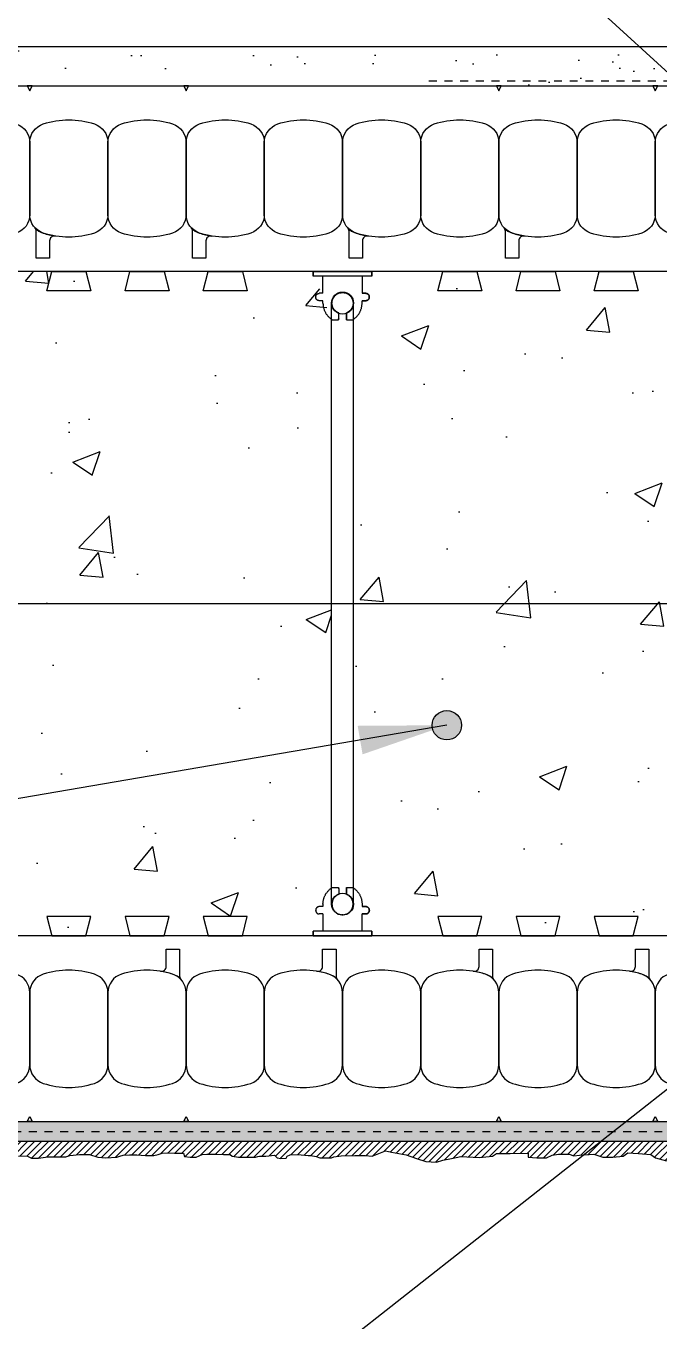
# Model space of a CAD drawing. Header units: inches. Extents: x 2953.2 to 3009.4, y 460.5 to 541.5.
# Drawn here: x 2972.32 to 2980.42, y 514.81 to 531.38 of the extents above; entities that cross this region are included whole.
import ezdxf

# ---------------------------------------------------------------- set-up
doc = ezdxf.new("R2010")
doc.units = ezdxf.units.IN
doc.header["$LTSCALE"] = 0.5
doc.header["$MEASUREMENT"] = 0
doc.linetypes.add('DASHED2', pattern=[0.375, 0.25, -0.125])
doc.layers.get('0').update_dxf_attribs({"linetype": 'CONTINUOUS'})
for name, color, linetype in [('HATCH', 12, 'CONTINUOUS'), ('line25', 2, 'CONTINUOUS'), ('LINE50', 5, 'CONTINUOUS'), ('LINE65', 3, 'CONTINUOUS'), ('LINE9', 9, 'CONTINUOUS'), ('TEXT', 4, 'CONTINUOUS')]:
    doc.layers.add(name, color=color, linetype=linetype)
doc.styles.add('DIM', font='romans.shx', dxfattribs={"width": 0.7})
doc.dimstyles.new('ext_12', dxfattribs={"dimscale": 12, "dimtxt": 0.09375, "dimasz": 0.09375, "dimexe": 0.09375, "dimexo": 0.0625, "dimgap": 0.0625, "dimtad": 1, "dimdec": 1, "dimzin": 3, "dimdsep": 46, "dimlunit": 4, "dimtxsty": 'DIM', "dimcen": 0.09, "dimdle": 0.09375, "dimclrt": 4, "dimadec": 0, "dimazin": 0, "dimtfac": 1, "dimtdec": 1, "dimtmove": 2, "dimatfit": 3, "dimfxl": 0, "dimfrac": 2, "dimtolj": 1, "dimtzin": 0, "dimarcsym": 0})

# ---------------------------------------------------------------- blocks, each defined once
blk = doc.blocks.new('Connector')
blk.add_point((0.271, 0))
at = {"layer": 'LINE9'}
for p, q in [((0, 0.375), (0, -0.375)), ((0.062, -0.375), (0.062, 0.375)), ((0.281, 0.25), (0.062, 0.25))]:
    blk.add_line(p, q, dxfattribs=at)
for points, weights in [([(0.007, 0.375), (0.004, 0.375), (0, 0.375)], [1, 0.972587069138, 0.950305488115]), ([(0.327, 0.343), (0.308, 0.343), (0.281, 0.317), (0.281, 0.297)], [1, 0.85355339, 0.85355339, 1]), ([(0.328, 0.343), (0.327, 0.343), (0.327, 0.343)], [1, 0.70710678, 1]), ([(0.375, 0.297), (0.375, 0.317), (0.348, 0.343), (0.329, 0.343)], [1, 0.85355339, 0.85355339, 1]), ([(0.406, 0.25), (0.546, 0.25), (0.619, 0.131)], [0.958404415409, 0.794674173519, 0.864651571113]), ([(0.619, 0.052), (0.612, 0.049), (0.604, 0.049)], [0.83615024178, 0.892081430621, 1]), ([(0.619, -0.131), (0.546, -0.25), (0.406, -0.25)], [0.864651574428, 0.794674169686, 0.958404415195]), ([(0.604, -0.049), (0.612, -0.049), (0.619, -0.052)], [1, 0.89208144177, 0.836150253337]), ([(0.281, -0.297), (0.281, -0.317), (0.308, -0.343), (0.327, -0.343)], [1, 0.85355339, 0.85355339, 1]), ([(0.327, -0.343), (0.281, -0.343), (0.281, -0.297)], [1, 0.70710678, 1]), ([(0.329, -0.343), (0.348, -0.343), (0.375, -0.317), (0.375, -0.297)], [1, 0.85355339, 0.85355339, 1]), ([(0.375, -0.297), (0.375, -0.343), (0.329, -0.343)], [1, 0.70710678, 1]), ([(0, -0.375), (0.004, -0.375), (0.007, -0.375)], [0.950305488115, 0.972587069138, 1])]:
    blk.add_rational_spline(points, weights, degree=2, dxfattribs=at)
for points, degree in [([(0, 0.375), (0.002, 0.375), (0.005, 0.375), (0.007, 0.375)], 3), ([(0.007, 0.375), (0.021, 0.375), (0.051, 0.375), (0.062, 0.375), (0.062, 0.375)], 3), ([(0.327, 0.343), (0.327, 0.343), (0.328, 0.343), (0.328, 0.343)], 3), ([(0.328, 0.343), (0.329, 0.343), (0.329, 0.343), (0.329, 0.343)], 3), ([(0.281, 0.25), (0.281, 0.297)], 1), ([(0.375, 0.25), (0.375, 0.297)], 1), ([(0.406, 0.25), (0.375, 0.25)], 1), ([(0.406, 0.25), (0.406, 0.25)], 1), ([(0.406, 0.25), (0.406, 0.25)], 1), ([(0.406, 0.25), (0.406, 0.25)], 1), ([(0.406, 0.25), (0.406, 0.25)], 1), ([(0.406, 0.25), (0.406, 0.25)], 1), ([(0.406, 0.25), (0.406, 0.25)], 1), ([(0.406, 0.25), (0.406, 0.25)], 1), ([(0.406, 0.25), (0.406, 0.25)], 1), ([(0.406, 0.25), (0.406, 0.25)], 1), ([(0.406, 0.25), (0.406, 0.25)], 1), ([(0.406, 0.25), (0.406, 0.25)], 1), ([(0.406, 0.25), (0.406, 0.25)], 1), ([(0.406, 0.25), (0.406, 0.25)], 1), ([(0.406, 0.25), (0.406, 0.25)], 1), ([(0.406, 0.25), (0.406, 0.25)], 1), ([(0.406, 0.25), (0.406, 0.25)], 1), ([(0.406, 0.25), (0.406, 0.25)], 1), ([(0.406, 0.25), (0.406, 0.25)], 1), ([(0.406, 0.25), (0.406, 0.25)], 1), ([(0.406, 0.25), (0.406, 0.25)], 1), ([(0.406, 0.25), (0.406, 0.25)], 1), ([(0.406, 0.25), (0.406, 0.25)], 1), ([(0.406, 0.25), (0.406, 0.25)], 1), ([(0.406, 0.25), (0.406, 0.25)], 1), ([(0.604, 0.049), (0.532, 0.049)], 1), ([(0.532, 0.049), (0.532, 0.049)], 1), ([(0.532, 0.049), (0.532, 0.049)], 1), ([(0.532, 0.049), (0.532, 0.049)], 1), ([(0.532, 0.049), (0.532, 0.049)], 1), ([(0.532, 0.049), (0.532, 0.049)], 1), ([(0.532, 0.049), (0.532, 0.049)], 1), ([(0.532, 0.049), (0.532, 0.049)], 1), ([(0.532, 0.049), (0.532, 0.049)], 1), ([(0.532, 0.049), (0.532, 0.049)], 1), ([(0.532, 0.049), (0.532, 0.049)], 1), ([(0.604, 0.049), (0.609, 0.049), (0.614, 0.05), (0.619, 0.052)], 3), ([(0.604, 0.049), (0.604, 0.049)], 1), ([(0.604, 0.049), (0.604, 0.049)], 1), ([(0.604, 0.049), (0.604, 0.049)], 1), ([(0.604, 0.049), (0.604, 0.049)], 1), ([(0.619, 0.131), (0.619, 0.052)], 1), ([(0.619, 0.131), (0.619, 0.131)], 1), ([(0.619, 0.131), (0.619, 0.131)], 1), ([(0.619, 0.131), (0.619, 0.131)], 1), ([(0.619, 0.131), (0.619, 0.131)], 1), ([(0.532, -0.049), (0.604, -0.049)], 1), ([(0.604, -0.049), (0.58, -0.049), (0.556, -0.049), (0.532, -0.049)], 3), ([(0.532, -0.049), (0.532, -0.049)], 1), ([(0.532, -0.049), (0.532, -0.049)], 1), ([(0.532, -0.049), (0.532, -0.049)], 1), ([(0.532, -0.049), (0.532, -0.049)], 1), ([(0.619, -0.052), (0.614, -0.05), (0.609, -0.049), (0.604, -0.049)], 3), ([(0.604, -0.049), (0.604, -0.049)], 1), ([(0.604, -0.049), (0.604, -0.049)], 1), ([(0.604, -0.049), (0.604, -0.049)], 1), ([(0.604, -0.049), (0.604, -0.049)], 1), ([(0.604, -0.049), (0.604, -0.049)], 1), ([(0.604, -0.049), (0.604, -0.049)], 1), ([(0.604, -0.049), (0.604, -0.049)], 1), ([(0.604, -0.049), (0.604, -0.049)], 1), ([(0.619, -0.052), (0.619, -0.131)], 1), ([(0.619, -0.131), (0.619, -0.131)], 1), ([(0.619, -0.131), (0.619, -0.131)], 1), ([(0.619, -0.131), (0.619, -0.131)], 1), ([(0.619, -0.131), (0.619, -0.131)], 1), ([(0.062, -0.25), (0.281, -0.25)], 1), ([(0.281, -0.297), (0.281, -0.25)], 1), ([(0.281, -0.25), (0.281, -0.297)], 1), ([(0.375, -0.25), (0.375, -0.297)], 1), ([(0.375, -0.297), (0.375, -0.25)], 1), ([(0.406, -0.25), (0.375, -0.25)], 1), ([(0.406, -0.25), (0.406, -0.25)], 1), ([(0.406, -0.25), (0.406, -0.25)], 1), ([(0.406, -0.25), (0.406, -0.25)], 1), ([(0.406, -0.25), (0.406, -0.25)], 1), ([(0.406, -0.25), (0.406, -0.25)], 1), ([(0.406, -0.25), (0.406, -0.25)], 1), ([(0.406, -0.25), (0.406, -0.25)], 1), ([(0.406, -0.25), (0.406, -0.25)], 1), ([(0.406, -0.25), (0.406, -0.25)], 1), ([(0.406, -0.25), (0.406, -0.25)], 1), ([(0.406, -0.25), (0.406, -0.25)], 1), ([(0.007, -0.375), (0.005, -0.375), (0.002, -0.375), (0, -0.375)], 3), ([(0.062, -0.375), (0.062, -0.375), (0.051, -0.375), (0.021, -0.375), (0.007, -0.375)], 3), ([(0.328, -0.343), (0.328, -0.343), (0.327, -0.343), (0.327, -0.343)], 3), ([(0.329, -0.343), (0.329, -0.343), (0.329, -0.343), (0.328, -0.343)], 3)]:
    blk.add_open_spline(points, degree=degree, dxfattribs=at)
for points, weights, knots in [([(0.062, 0.375), (0.062, 0.375), (0.046, 0.375), (0.03, 0.375), (0.007, 0.375)], [0.868718858569, 0.861102746415, 1, 0.861102734288, 0.868718859898], [0, 0, 0, 0.5, 0.5, 1, 1, 1]), ([(0.532, 0.049), (0.472, 0.203), (0.333, 0.113), (0.157, 0), (0.333, -0.113), (0.472, -0.203), (0.532, -0.049)], [0.899508922286, 0.599718215298, 1, 0.54226024, 1, 0.599718224335, 0.899508908749], [0, 0, 0, 0.318112, 0.318112, 0.681888, 0.681888, 1, 1, 1]), ([(0.007, -0.375), (0.03, -0.375), (0.046, -0.375), (0.062, -0.375), (0.062, -0.375)], [0.868718859319, 0.861102739573, 1, 0.861102742958, 0.868718858948], [0, 0, 0, 0.5, 0.5, 1, 1, 1])]:
    blk.add_rational_spline(points, weights, degree=2, knots=knots, dxfattribs=at)

msp = doc.modelspace()

# ---------------------------------------------------------------- hatches: boundary and pattern name
at = {"layer": 'HATCH'}
h = msp.add_hatch(dxfattribs=at)
h.set_pattern_fill('AR-SAND', color=256, scale=0.5)
h.set_pattern_definition([(37.5, (85.4694, 43.56055), (-0.03149668, 0.96341188), [0, -0.76, 0, -0.85, 0, -0.8125]), (7.5, (85.4694, 43.5605), (0.88488835, 1.41107303), [0, -0.41, 0, -0.685, 0, -0.2625]), (327.5, (84.8544, 43.56055), (1.55707093, 0.00282953), [0, -0.25, 0, -0.9, 0, -1.175]), (317.5, (84.8544, 43.5605), (1.5030633, 0.4388378), [0, -0.125, 0, -0.59, 0, -0.675])])
h.paths.add_polyline_path([(2988.519, 531.114), (2964.758, 531.114), (2964.758, 530.614), (2988.519, 530.614)])
h.paths.add_polyline_path([(2989.019, 531.114), (2988.519, 531.114), (2988.519, 530.614), (2988.519, 527.124), (2988.519, 524.239), (2989.019, 524.239)])
h = msp.add_hatch(dxfattribs=at)
h.set_pattern_fill('AR-CONC', color=256, scale=0.5)
h.set_pattern_definition([(50, (0, 0), (3.586301, -0.3137607), [0.375, -4.125]), (355, (0, 0), (-0.6937567, 3.7609607), [0.3, -3.3]), (100.45144, (0.299, -0.026), (2.8925442, 3.4472), [0.318701, -3.5057106]), (46.1842, (0, 1), (5.3362067, -0.8275964), [0.5625, -6.1875]), (96.63564, (0.4447, 0.931), (4.67331, 4.870593), [0.478052, -5.258569]), (351.18416, (0, 1), (4.67331, 4.870593), [0.45, -4.95]), (21, (0.5, 0.75), (2.9845353, -2.0130945), [0.375, -4.125]), (326, (0.5, 0.75), (1.2165767, 3.6257502), [0.3, -3.3]), (71.45144, (0.7487, 0.5822), (4.201112, 1.6126558), [0.318701, -3.5057106]), (37.5, (0, 0), (0.0607993, 1.66446927), [0, -3.26, 0, -3.35, 0, -3.3125]), (7.5, (0, 0), (1.3153477, 1.9720586), [0, -1.91, 0, -3.185, 0, -1.2625]), (327.5, (-1.115, 0), (2.6691122, -0.11277436), [0, -1.25, 0, -3.9, 0, -5.175]), (317.5, (-1.615, 0), (2.9159308, 0.500525), [0, -1.625, 0, -2.59, 0, -3.675])])
h.paths.add_polyline_path([(2984.743, 528.239), (2986.868, 528.239), (2986.868, 519.739), (2984.743, 519.739), (2984.508, 520.352), (2984.508, 527.626)])
h.paths.add_polyline_path([(2976.743, 528.239), (2983.993, 528.239), (2984.227, 527.626), (2984.227, 520.352), (2983.993, 519.739), (2976.743, 519.739), (2976.508, 520.352), (2976.508, 527.626)])
h.paths.add_polyline_path([(2968.743, 528.239), (2975.993, 528.239), (2976.227, 527.626), (2976.227, 520.352), (2975.993, 519.739), (2968.743, 519.739), (2968.508, 520.352), (2968.508, 527.626)])
h.paths.add_polyline_path([(2964.758, 528.239), (2967.993, 528.239), (2968.227, 527.626), (2968.227, 520.352), (2967.993, 519.739), (2964.758, 519.739), (2964.758, 523.114), (2965.758, 524.114), (2963.758, 524.114), (2964.758, 525.114)])
h = msp.add_hatch(dxfattribs=at)
h.set_pattern_fill('AR-SAND', color=256, scale=0.05)
h.set_pattern_definition([(37.5, (301.919694, 18.053406), (-0.003149668, 0.0963411885), [0, -0.076, 0, -0.085, 0, -0.08125]), (7.5, (301.9197, 18.0534), (0.088488835, 0.141107303), [0, -0.041, 0, -0.0685, 0, -0.02625]), (327.5, (301.85819, 18.053406), (0.155707093, 0.0002829527), [0, -0.025, 0, -0.09, 0, -0.1175]), (317.5, (301.8582, 18.0534), (0.15030633, 0.043883778), [0, -0.0125, 0, -0.059, 0, -0.0675])])
h.paths.add_polyline_path([(2987.987, 517.364), (2983.892, 517.364), (2983.892, 517.239), (2987.987, 517.239)])
h.paths.add_polyline_path([(2988.237, 515.389), (2987.987, 515.389), (2987.987, 520.22), (2988.237, 520.22)])
h.paths.add_polyline_path([(2983.892, 515.639), (2988.237, 515.639), (2988.237, 515.389), (2983.892, 515.389)])
h.paths.add_polyline_path([(2983.642, 517.114), (2983.892, 517.114), (2983.892, 515.389), (2983.642, 515.389)])
h.paths.add_polyline_path([(2964.758, 517.364), (2983.892, 517.364), (2983.892, 517.114), (2964.758, 517.114)])
h.paths.add_polyline_path([(2987.987, 515.639), (2988.237, 515.639), (2988.237, 515.389), (2987.987, 515.389)], flags=16)
h = msp.add_hatch(dxfattribs=at)
h.set_pattern_fill('ANSI31', color=256, scale=0.5)
h.set_pattern_definition([(45, (85.46937, 41.56055), (-0.0441941738, 0.0441941738), [])])
h.paths.add_polyline_path([(2964.758, 516.928), (2964.813, 516.931), (2964.895, 516.938), (2965.237, 516.938), (2965.299, 516.924), (2965.414, 516.92), (2965.486, 516.931), (2965.547, 516.942), (2965.651, 516.924), (2965.767, 516.91), (2965.9, 516.91), (2965.986, 516.92), (2966.083, 516.942), (2966.177, 516.946), (2966.281, 516.946), (2966.335, 516.938), (2966.418, 516.935), (2966.497, 516.913), (2966.598, 516.91), (2966.667, 516.935), (2966.75, 516.953), (2966.849, 516.956), (2966.946, 516.92), (2967.021, 516.906), (2967.111, 516.906), (2967.165, 516.909), (2967.183, 516.909), (2967.263, 516.917), (2967.288, 516.931), (2967.295, 516.935), (2967.371, 516.935), (2967.414, 516.92), (2967.421, 516.899), (2967.464, 516.895), (2967.518, 516.899), (2967.59, 516.899), (2967.626, 516.902), (2967.633, 516.913), (2967.644, 516.92), (2967.662, 516.931), (2967.792, 516.931), (2967.86, 516.906), (2967.947, 516.906), (2967.965, 516.92), (2967.993, 516.935), (2968.019, 516.945), (2968.109, 516.953), (2968.17, 516.956), (2968.206, 516.945), (2968.231, 516.942), (2968.278, 516.931), (2968.335, 516.931), (2968.436, 516.927), (2968.465, 516.935), (2968.512, 516.945), (2968.53, 516.945), (2968.649, 516.935), (2968.742, 516.931), (2968.78, 516.906), (2968.899, 516.909), (2968.978, 516.931), (2969.068, 516.931), (2969.148, 516.927), (2969.241, 516.927), (2969.288, 516.917), (2969.421, 516.92), (2969.464, 516.953), (2969.529, 516.963), (2969.655, 516.963), (2969.724, 516.953), (2969.781, 516.945), (2969.857, 516.945), (2969.936, 516.956), (2970.012, 516.935), (2970.188, 516.935), (2970.253, 516.956), (2970.372, 516.956), (2970.447, 516.942), (2970.62, 516.942), (2970.676, 516.938), (2970.726, 516.927), (2970.896, 516.924), (2970.996, 516.913), (2971.148, 516.899), (2971.238, 516.899), (2971.346, 516.902), (2971.482, 516.953), (2971.565, 516.956), (2971.734, 516.953), (2971.832, 516.909), (2971.947, 516.902), (2972.019, 516.902), (2972.087, 516.913), (2972.156, 516.92), (2972.224, 516.924), (2972.332, 516.927), (2972.39, 516.895), (2972.48, 516.895), (2972.601, 516.913), (2972.828, 516.913), (2972.882, 516.931), (2973.004, 516.942), (2973.134, 516.945), (2973.238, 516.909), (2973.343, 516.902), (2973.483, 516.909), (2973.519, 516.924), (2973.562, 516.935), (2973.642, 516.938), (2973.739, 516.938), (2973.85, 516.931), (2973.955, 516.931), (2974.009, 516.942), (2974.063, 516.96), (2974.131, 516.963), (2974.218, 516.96), (2974.333, 516.96), (2974.347, 516.917), (2974.419, 516.909), (2974.495, 516.909), (2974.535, 516.927), (2974.574, 516.945), (2974.632, 516.949), (2974.761, 516.949), (2974.848, 516.945), (2974.931, 516.942), (2974.955, 516.92), (2975.038, 516.909), (2975.254, 516.909), (2975.286, 516.917), (2975.329, 516.924), (2975.387, 516.924), (2975.498, 516.935), (2975.531, 516.899), (2975.581, 516.891), (2975.646, 516.895), (2975.66, 516.92), (2975.7, 516.938), (2975.797, 516.942), (2975.93, 516.931), (2975.963, 516.931), (2976.031, 516.917), (2976.078, 516.899), (2976.226, 516.899), (2976.258, 516.913), (2976.352, 516.927), (2976.524, 516.931), (2976.658, 516.931), (2976.748, 516.924), (2976.917, 516.989), (2976.996, 516.974), (2977.183, 516.938), (2977.313, 516.891), (2977.435, 516.852), (2977.572, 516.845), (2977.651, 516.87), (2977.763, 516.891), (2977.881, 516.917), (2978.115, 516.906), (2978.288, 516.92), (2978.338, 516.956), (2978.511, 516.956), (2978.741, 516.96), (2978.741, 516.91), (2978.853, 516.902), (2978.975, 516.902), (2979.051, 516.935), (2979.13, 516.946), (2979.267, 516.946), (2979.328, 516.928), (2979.4, 516.935), (2979.58, 516.949), (2979.699, 516.91), (2979.825, 516.91), (2979.958, 516.924), (2980.016, 516.964), (2980.154, 516.956), (2980.312, 516.942), (2980.37, 516.899), (2980.51, 516.863), (2980.679, 516.874), (2980.769, 516.899), (2980.856, 516.913), (2980.971, 516.917), (2981.05, 516.917), (2981.133, 516.935), (2981.176, 516.953), (2981.288, 516.949), (2981.4, 516.917), (2981.511, 516.91), (2981.585, 516.891), (2981.657, 516.945), (2981.744, 516.953), (2981.873, 516.935), (2981.96, 516.902), (2982.071, 516.891), (2982.176, 516.938), (2982.237, 516.956), (2982.374, 516.953), (2982.46, 516.935), (2982.5, 516.884), (2982.601, 516.884), (2982.676, 516.891), (2982.835, 516.877), (2982.903, 516.917), (2983.065, 516.917), (2983.123, 516.949), (2983.335, 516.963), (2983.386, 516.949), (2983.479, 516.945), (2983.479, 516.877), (2983.447, 516.866), (2983.432, 516.852), (2983.44, 516.801), (2983.45, 516.747), (2983.486, 516.65), (2983.504, 516.632), (2983.465, 516.535), (2983.44, 516.495), (2983.418, 516.413), (2983.425, 516.348), (2983.412, 516.21), (2983.412, 516.159), (2983.419, 516.091), (2983.43, 516.022), (2983.462, 515.997), (2983.473, 515.954), (2983.48, 515.9), (2983.462, 515.853), (2983.441, 515.824), (2983.437, 515.785), (2983.455, 515.738), (2983.444, 515.662), (2983.419, 515.587), (2983.412, 515.529), (2983.433, 515.439), (2983.455, 515.425), (2983.444, 515.353), (2983.397, 515.292), (2983.412, 515.223), (2983.444, 515.22), (2983.527, 515.23), (2983.599, 515.191), (2983.689, 515.184), (2983.765, 515.212), (2983.862, 515.216), (2983.887, 515.216), (2983.995, 515.162), (2984.074, 515.191), (2984.182, 515.209), (2984.387, 515.187), (2984.416, 515.151), (2984.503, 515.151), (2984.593, 515.166), (2984.654, 515.191), (2984.686, 515.194), (2984.773, 515.198), (2984.848, 515.191), (2985.034, 515.165), (2985.113, 515.205), (2985.247, 515.212), (2985.294, 515.176), (2985.481, 515.183), (2985.679, 515.212), (2985.733, 515.212), (2985.841, 515.18), (2985.96, 515.158), (2986.122, 515.173), (2986.208, 515.18), (2986.334, 515.201), (2986.478, 515.205), (2986.579, 515.173), (2986.726, 515.169), (2986.885, 515.191), (2986.96, 515.223), (2987.086, 515.23), (2987.176, 515.216), (2987.295, 515.216), (2987.353, 515.198), (2987.493, 515.205), (2987.612, 515.248), (2987.669, 515.208), (2987.824, 515.169), (2987.997, 515.187), (2988.072, 515.208), (2988.213, 515.205), (2988.237, 515.217), (2988.272, 515.223), (2988.373, 515.219), (2988.452, 515.237), (2988.442, 515.428), (2988.402, 515.507), (2988.377, 515.579), (2988.416, 515.651), (2988.449, 515.702), (2988.456, 515.777), (2988.42, 515.853), (2988.413, 515.903), (2988.409, 515.997), (2988.424, 516.058), (2988.431, 516.098), (2988.474, 516.251), (2988.445, 516.33), (2988.406, 516.423), (2988.402, 516.535), (2988.406, 516.611), (2988.449, 516.686), (2988.467, 516.751), (2988.449, 516.859), (2988.42, 516.931), (2988.384, 517.028), (2988.406, 517.136), (2988.406, 517.197), (2988.449, 517.277), (2988.467, 517.349), (2988.427, 517.413), (2988.42, 517.467), (2988.42, 517.554), (2988.445, 517.622), (2988.449, 517.665), (2988.434, 517.73), (2988.413, 517.766), (2988.373, 517.824), (2988.388, 517.923), (2988.413, 517.969), (2988.438, 518.041), (2988.449, 518.142), (2988.442, 518.254), (2988.406, 518.283), (2988.402, 518.34), (2988.399, 518.419), (2988.435, 518.441), (2988.481, 518.484), (2988.485, 518.585), (2988.435, 518.646), (2988.406, 518.682), (2988.381, 518.751), (2988.381, 518.79), (2988.377, 518.837), (2988.345, 518.862), (2988.323, 518.884), (2988.298, 518.909), (2988.265, 518.941), (2988.246, 518.966), (2988.242, 518.972), (2988.237, 518.983), (2988.237, 515.389), (2983.642, 515.389), (2983.642, 517.114), (2964.758, 517.114)])
at = {"layer": 'LINE65'}
msp.add_hatch(color=256, dxfattribs=at).paths.add_polyline_path([(2977.89, 522.434, 1), (2977.515, 522.434, 1)])

# ---------------------------------------------------------------- linework, layer by layer
at = {"layer": 'HATCH', "color": 4, "linetype": 'DASHED2', "ltscale": 0.5}
msp.add_line((2977.474, 530.676), (2988.269, 530.676), dxfattribs=at)
at = {"layer": 'line25'}
for p, q in [((2986.868, 528.239), (2964.758, 528.239)), ((2987.987, 519.739), (2964.758, 519.739))]:
    msp.add_line(p, q, dxfattribs=at)
for points in [[(2973.087, 528.239), (2973.149, 527.989), (2972.587, 527.989), (2972.649, 528.239)], [(2974.087, 528.239), (2974.149, 527.989), (2973.587, 527.989), (2973.649, 528.239)], [(2975.087, 528.239), (2975.149, 527.989), (2974.587, 527.989), (2974.649, 528.239)], [(2978.087, 528.239), (2978.149, 527.989), (2977.587, 527.989), (2977.649, 528.239)], [(2979.087, 528.239), (2979.149, 527.989), (2978.587, 527.989), (2978.649, 528.239)], [(2980.087, 528.239), (2980.149, 527.989), (2979.587, 527.989), (2979.649, 528.239)], [(2973.087, 519.739), (2973.149, 519.989), (2972.587, 519.989), (2972.649, 519.739)], [(2974.087, 519.739), (2974.149, 519.989), (2973.587, 519.989), (2973.649, 519.739)], [(2975.087, 519.739), (2975.149, 519.989), (2974.587, 519.989), (2974.649, 519.739)], [(2978.087, 519.739), (2978.149, 519.989), (2977.587, 519.989), (2977.649, 519.739)], [(2979.087, 519.739), (2979.149, 519.989), (2978.587, 519.989), (2978.649, 519.739)], [(2980.087, 519.739), (2980.149, 519.989), (2979.587, 519.989), (2979.649, 519.739)]]:
    msp.add_lwpolyline(points, close=True, dxfattribs=at)
at = {"layer": 'LINE50'}
for p, q in [((2964.758, 530.614), (2986.868, 530.614)), ((2964.758, 517.364), (2987.987, 517.364))]:
    msp.add_line(p, q, dxfattribs=at)
at = {"layer": 'LINE50', "linetype": 'DASHED2', "ltscale": 0.5}
msp.add_line((2964.758, 517.239), (2983.704, 517.239), dxfattribs=at)
at = {"layer": 'LINE65', "flags": 128}
msp.add_lwpolyline([(2965.633, 523.989), (2985.368, 523.989)], dxfattribs=at)
at = {"layer": 'LINE65'}
msp.add_circle((2977.702, 522.434), 0.188, dxfattribs=at)
at = {"layer": 'LINE9'}
for p, q in [((2964.758, 531.114), (2989.019, 531.114)), ((2976.227, 520.145), (2976.227, 527.833)), ((2976.508, 520.145), (2976.508, 527.833)), ((2964.758, 517.114), (2983.642, 517.114))]:
    msp.add_line(p, q, dxfattribs=at)
for points in [[(2972.337, 530.614), (2972.368, 530.549), (2972.399, 530.614)], [(2974.337, 530.614), (2974.368, 530.549), (2974.399, 530.614)], [(2978.337, 530.614), (2978.368, 530.549), (2978.399, 530.614)], [(2980.337, 530.614), (2980.368, 530.549), (2980.399, 530.614)], [(2972.337, 517.364), (2972.368, 517.428), (2972.399, 517.364)], [(2974.337, 517.364), (2974.368, 517.428), (2974.399, 517.364)], [(2978.337, 517.364), (2978.368, 517.428), (2978.399, 517.364)], [(2980.337, 517.364), (2980.368, 517.428), (2980.399, 517.364)]]:
    msp.add_lwpolyline(points, close=True, dxfattribs=at)
for points in [[(2972.195, 528.728, -0.157671), (2971.541, 528.728, -0.325305), (2971.368, 528.966), (2971.368, 529.887, -0.325305), (2971.541, 530.125, -0.157671), (2972.195, 530.125, -0.325305), (2972.368, 529.887), (2972.368, 528.966, -0.325305)], [(2973.195, 528.728, -0.157671), (2972.541, 528.728, -0.325305), (2972.368, 528.966), (2972.368, 529.887, -0.325305), (2972.541, 530.125, -0.157671), (2973.195, 530.125, -0.325305), (2973.368, 529.887), (2973.368, 528.966, -0.325305)], [(2974.195, 528.728, -0.157671), (2973.541, 528.728, -0.325305), (2973.368, 528.966), (2973.368, 529.887, -0.325305), (2973.541, 530.125, -0.157671), (2974.195, 530.125, -0.325305), (2974.368, 529.887), (2974.368, 528.966, -0.325305)], [(2975.195, 528.728, -0.157671), (2974.541, 528.728, -0.325305), (2974.368, 528.966), (2974.368, 529.887, -0.325305), (2974.541, 530.125, -0.157671), (2975.195, 530.125, -0.325305), (2975.368, 529.887), (2975.368, 528.966, -0.325305)], [(2976.195, 528.728, -0.157671), (2975.541, 528.728, -0.325305), (2975.368, 528.966), (2975.368, 529.887, -0.325305), (2975.541, 530.125, -0.157671), (2976.195, 530.125, -0.325305), (2976.368, 529.887), (2976.368, 528.966, -0.325305)], [(2977.195, 528.728, -0.157671), (2976.541, 528.728, -0.325305), (2976.368, 528.966), (2976.368, 529.887, -0.325305), (2976.541, 530.125, -0.157671), (2977.195, 530.125, -0.325305), (2977.368, 529.887), (2977.368, 528.966, -0.325305)], [(2978.195, 528.728, -0.157671), (2977.541, 528.728, -0.325305), (2977.368, 528.966), (2977.368, 529.887, -0.325305), (2977.541, 530.125, -0.157671), (2978.195, 530.125, -0.325305), (2978.368, 529.887), (2978.368, 528.966, -0.325305)], [(2979.195, 528.728, -0.157671), (2978.541, 528.728, -0.325305), (2978.368, 528.966), (2978.368, 529.887, -0.325305), (2978.541, 530.125, -0.157671), (2979.195, 530.125, -0.325305), (2979.368, 529.887), (2979.368, 528.966, -0.325305)], [(2980.195, 528.728, -0.157671), (2979.541, 528.728, -0.325305), (2979.368, 528.966), (2979.368, 529.887, -0.325305), (2979.541, 530.125, -0.157671), (2980.195, 530.125, -0.325305), (2980.368, 529.887), (2980.368, 528.966, -0.325305)], [(2981.195, 528.728, -0.157671), (2980.541, 528.728, -0.325305), (2980.368, 528.966), (2980.368, 529.887, -0.325305), (2980.541, 530.125, -0.157671), (2981.195, 530.125, -0.325305), (2981.368, 529.887), (2981.368, 528.966, -0.325305)], [(2972.541, 528.728, 0.037267), (2972.695, 528.691, 0.463036), (2972.622, 528.629), (2972.622, 528.407), (2972.451, 528.407), (2972.451, 528.753, 0.189002), (2972.434, 528.796, 0.128407)], [(2974.541, 528.728, 0.037267), (2974.695, 528.691, 0.463036), (2974.622, 528.629), (2974.622, 528.407), (2974.451, 528.407), (2974.451, 528.753, 0.189002), (2974.434, 528.796, 0.128407)], [(2976.541, 528.728, 0.037267), (2976.695, 528.691, 0.463036), (2976.622, 528.629), (2976.622, 528.407), (2976.451, 528.407), (2976.451, 528.753, 0.189002), (2976.434, 528.796, 0.128407)], [(2978.541, 528.728, 0.037267), (2978.695, 528.691, 0.463036), (2978.622, 528.629), (2978.622, 528.407), (2978.451, 528.407), (2978.451, 528.753, 0.189002), (2978.434, 528.796, 0.128407)], [(2974.195, 519.25, 0.037267), (2974.041, 519.287, 0.463036), (2974.114, 519.349), (2974.114, 519.57), (2974.285, 519.57), (2974.285, 519.224, 0.189002), (2974.301, 519.182, 0.128407)], [(2976.195, 519.25, 0.037267), (2976.041, 519.287, 0.463036), (2976.114, 519.349), (2976.114, 519.57), (2976.285, 519.57), (2976.285, 519.224, 0.189002), (2976.301, 519.182, 0.128407)], [(2978.195, 519.25, 0.037267), (2978.041, 519.287, 0.463036), (2978.114, 519.349), (2978.114, 519.57), (2978.285, 519.57), (2978.285, 519.224, 0.189002), (2978.301, 519.182, 0.128407)], [(2980.195, 519.25, 0.037267), (2980.041, 519.287, 0.463036), (2980.114, 519.349), (2980.114, 519.57), (2980.285, 519.57), (2980.285, 519.224, 0.189002), (2980.301, 519.182, 0.128407)], [(2972.195, 519.25, 0.157671), (2971.541, 519.25, 0.325305), (2971.368, 519.012), (2971.368, 518.091, 0.325305), (2971.541, 517.853, 0.157671), (2972.195, 517.853, 0.325305), (2972.368, 518.091), (2972.368, 519.012, 0.325305)], [(2973.195, 519.25, 0.157671), (2972.541, 519.25, 0.325305), (2972.368, 519.012), (2972.368, 518.091, 0.325305), (2972.541, 517.853, 0.157671), (2973.195, 517.853, 0.325305), (2973.368, 518.091), (2973.368, 519.012, 0.325305)], [(2974.195, 519.25, 0.157671), (2973.541, 519.25, 0.325305), (2973.368, 519.012), (2973.368, 518.091, 0.325305), (2973.541, 517.853, 0.157671), (2974.195, 517.853, 0.325305), (2974.368, 518.091), (2974.368, 519.012, 0.325305)], [(2975.195, 519.25, 0.157671), (2974.541, 519.25, 0.325305), (2974.368, 519.012), (2974.368, 518.091, 0.325305), (2974.541, 517.853, 0.157671), (2975.195, 517.853, 0.325305), (2975.368, 518.091), (2975.368, 519.012, 0.325305)], [(2976.195, 519.25, 0.157671), (2975.541, 519.25, 0.325305), (2975.368, 519.012), (2975.368, 518.091, 0.325305), (2975.541, 517.853, 0.157671), (2976.195, 517.853, 0.325305), (2976.368, 518.091), (2976.368, 519.012, 0.325305)], [(2977.195, 519.25, 0.157671), (2976.541, 519.25, 0.325305), (2976.368, 519.012), (2976.368, 518.091, 0.325305), (2976.541, 517.853, 0.157671), (2977.195, 517.853, 0.325305), (2977.368, 518.091), (2977.368, 519.012, 0.325305)], [(2978.195, 519.25, 0.157671), (2977.541, 519.25, 0.325305), (2977.368, 519.012), (2977.368, 518.091, 0.325305), (2977.541, 517.853, 0.157671), (2978.195, 517.853, 0.325305), (2978.368, 518.091), (2978.368, 519.012, 0.325305)], [(2979.195, 519.25, 0.157671), (2978.541, 519.25, 0.325305), (2978.368, 519.012), (2978.368, 518.091, 0.325305), (2978.541, 517.853, 0.157671), (2979.195, 517.853, 0.325305), (2979.368, 518.091), (2979.368, 519.012, 0.325305)], [(2980.195, 519.25, 0.157671), (2979.541, 519.25, 0.325305), (2979.368, 519.012), (2979.368, 518.091, 0.325305), (2979.541, 517.853, 0.157671), (2980.195, 517.853, 0.325305), (2980.368, 518.091), (2980.368, 519.012, 0.325305)], [(2981.195, 519.25, 0.157671), (2980.541, 519.25, 0.325305), (2980.368, 519.012), (2980.368, 518.091, 0.325305), (2980.541, 517.853, 0.157671), (2981.195, 517.853, 0.325305), (2981.368, 518.091), (2981.368, 519.012, 0.325305)]]:
    msp.add_lwpolyline(points, format="xyb", close=True, dxfattribs=at)
msp.add_lwpolyline([(2972.224, 516.924), (2972.332, 516.927), (2972.39, 516.895), (2972.48, 516.895), (2972.601, 516.913), (2972.828, 516.913), (2972.882, 516.931), (2973.004, 516.942), (2973.134, 516.945), (2973.238, 516.909), (2973.343, 516.902), (2973.483, 516.909), (2973.519, 516.924), (2973.562, 516.935), (2973.642, 516.938), (2973.739, 516.938), (2973.85, 516.931), (2973.955, 516.931), (2974.009, 516.942), (2974.063, 516.96), (2974.131, 516.963), (2974.218, 516.96), (2974.308, 516.96), (2974.333, 516.96), (2974.347, 516.917), (2974.419, 516.909), (2974.495, 516.909), (2974.535, 516.927), (2974.574, 516.945), (2974.632, 516.949), (2974.689, 516.949), (2974.761, 516.949), (2974.848, 516.945), (2974.931, 516.942), (2974.955, 516.92), (2975.038, 516.909), (2975.11, 516.909), (2975.185, 516.909), (2975.254, 516.909), (2975.286, 516.917), (2975.308, 516.92), (2975.329, 516.924), (2975.387, 516.924), (2975.498, 516.935), (2975.531, 516.899), (2975.581, 516.891), (2975.646, 516.895), (2975.66, 516.92), (2975.7, 516.938), (2975.797, 516.942), (2975.93, 516.931), (2975.963, 516.931), (2976.031, 516.917), (2976.078, 516.899), (2976.226, 516.899), (2976.258, 516.913), (2976.352, 516.927), (2976.524, 516.931), (2976.658, 516.931), (2976.748, 516.924), (2976.917, 516.989), (2976.996, 516.974), (2977.183, 516.938), (2977.313, 516.891), (2977.435, 516.852), (2977.572, 516.845), (2977.651, 516.87), (2977.763, 516.891), (2977.881, 516.917), (2978.115, 516.906), (2978.288, 516.92), (2978.338, 516.956), (2978.511, 516.956), (2978.741, 516.96), (2978.741, 516.91), (2978.853, 516.902), (2978.975, 516.902), (2979.051, 516.935), (2979.13, 516.946), (2979.267, 516.946), (2979.328, 516.928), (2979.4, 516.935), (2979.58, 516.949), (2979.699, 516.91), (2979.825, 516.91), (2979.958, 516.924), (2980.016, 516.964), (2980.154, 516.956), (2980.312, 516.942), (2980.37, 516.899), (2980.51, 516.863)], dxfattribs=at)
for centre in [(2976.368, 527.833), (2976.368, 520.145)]:
    msp.add_circle(centre, 0.141, dxfattribs=at)

# ---------------------------------------------------------------- block references
at = {"xscale": -1, "rotation": 90}
msp.add_blockref('Connector', (2976.368, 528.239), dxfattribs=at)
at = {"rotation": 90}
msp.add_blockref('Connector', (2976.368, 519.739), dxfattribs=at)

# ---------------------------------------------------------------- leaders
at = {"layer": 'TEXT'}
for points in [[(2985.18, 526.518), (2970.879, 539.619), (2967.329, 539.619)], [(2986.665, 522.612), (2969.272, 508.93), (2967.689, 508.93)], [(2977.702, 522.434), (2961.264, 519.615), (2959.68, 519.615)], [(2984.25, 516.146), (2970.582, 504.285), (2968.999, 504.285)]]:
    msp.add_leader(points, dimstyle='ext_12', override={"dimgap": 0.0625, "dimtad": 0}, dxfattribs=at)

doc.saveas('drawing.dxf')
